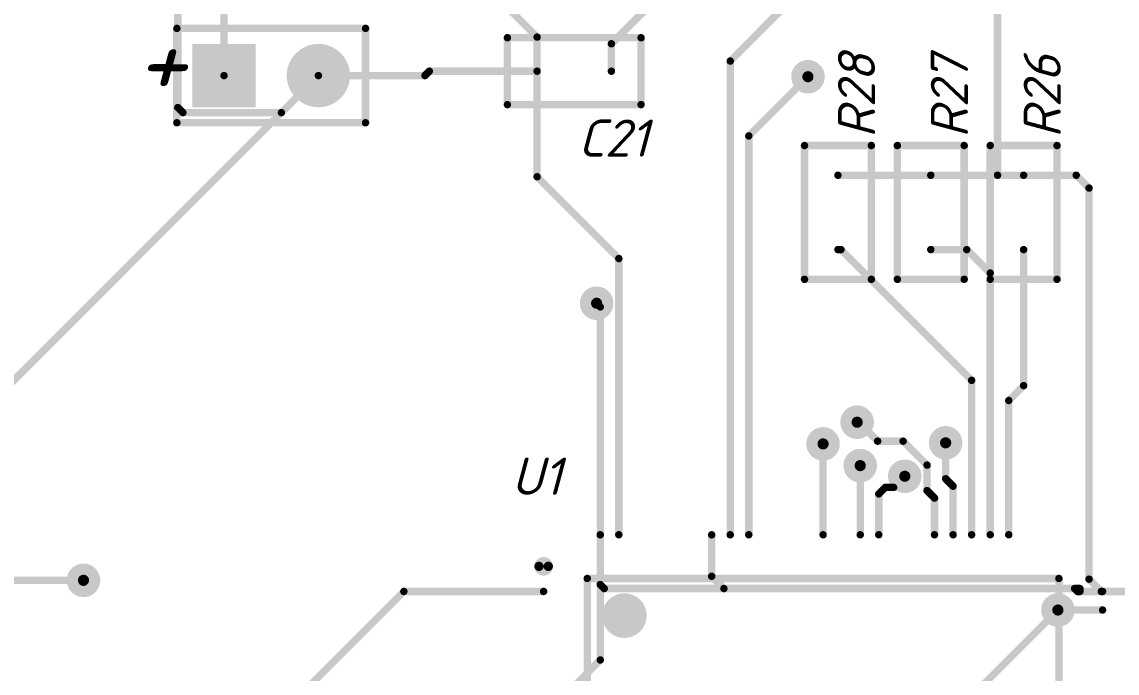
# Model space of a CAD drawing. Header units: millimetres. Extents: x -578 to 740, y 82 to 629.
# Drawn here: x 9.8 to 68.7, y 391.3 to 426.4 of the extents above; entities that cross this region are included whole.
import ezdxf

# ---------------------------------------------------------------- set-up
doc = ezdxf.new("R2010")
doc.units = ezdxf.units.MM
doc.header["$LTSCALE"] = 0.5
doc.layers.get('0').update_dxf_attribs({"lineweight": 60})
for name, color, linetype in [('BottomLayer', 5, 'Continuous'), ('BottomSolder', 6, 'Continuous'), ('MultiLayer', 9, 'Continuous'), ('PadHoleLayer', 156, 'Continuous'), ('TopOverlay', 2, 'Continuous')]:
    doc.layers.add(name, color=color, linetype=linetype)
doc.styles.get("Standard").update_dxf_attribs({"font": 'isocpeui.ttf', "width": 0.9})

# ---------------------------------------------------------------- blocks, each defined once
blk = doc.blocks.new('STM_LQFP100_L_8')
at = {"layer": 'TopOverlay', "color": 7}
for points, const_width in [([(-7.4, 6.675, 1), (-7.65, 6.675, 1)], 0.25), ([(-7.712, 6.675, 1), (-7.588, 6.675, 1)], 0.125), ([(-7.462, 6.675, 1), (-7.337, 6.675, 1)], 0.125), ([(-6.4, 6.35, 1), (-6.3, 6.35, 1)], 0.1), ([(-6.4, 6.35, 1), (-6.3, 6.35, 1)], 0.1), ([(6.3, 6.35, 1), (6.4, 6.35, 1)], 0.1), ([(6.3, 6.35, 1), (6.4, 6.35, 1)], 0.1), ([(-5.05, 5.35, 1), (-5.65, 5.35, 1)], 0.6), ([(-5.8, 5.35, 1), (-5.5, 5.35, 1)], 0.3), ([(-5.2, 5.35, 1), (-4.9, 5.35, 1)], 0.3), ([(-6.4, -6.35, 1), (-6.3, -6.35, 1)], 0.1), ([(-6.4, -6.35, 1), (-6.3, -6.35, 1)], 0.1), ([(6.3, -6.35, 1), (6.4, -6.35, 1)], 0.1), ([(6.3, -6.35, 1), (6.4, -6.35, 1)], 0.1)]:
    blk.add_lwpolyline(points, format="xyb", close=True, dxfattribs=dict(at, const_width=const_width))
at = {"layer": 'TopOverlay', "color": 7, "const_width": 0.2}
for points in [[(-6.35, 6.35), (6.35, 6.35)], [(-6.35, -6.35), (-6.35, 6.35)], [(6.35, -6.35), (6.35, 6.35)], [(-6.35, -6.35), (6.35, -6.35)]]:
    blk.add_lwpolyline(points, dxfattribs=at)
blk = doc.blocks.new('CH0805R_17')
at = {"layer": 'TopOverlay', "const_width": 0.2}
for points in [[(-1.8, 0.9), (-1.8, -0.9)], [(-1.8, 0.9), (1.8, 0.9)], [(1.8, 0.9), (1.8, -0.9)], [(-1.8, -0.9), (1.8, -0.9)]]:
    blk.add_lwpolyline(points, dxfattribs=at)
at = {"layer": 'TopOverlay', "const_width": 0.1}
for points in [[(-1.85, 0.9, 1), (-1.75, 0.9, 1)], [(-1.85, 0.9, 1), (-1.75, 0.9, 1)], [(1.75, 0.9, 1), (1.85, 0.9, 1)], [(1.75, 0.9, 1), (1.85, 0.9, 1)], [(-1.85, -0.9, 1), (-1.75, -0.9, 1)], [(-1.85, -0.9, 1), (-1.75, -0.9, 1)], [(1.75, -0.9, 1), (1.85, -0.9, 1)], [(1.75, -0.9, 1), (1.85, -0.9, 1)]]:
    blk.add_lwpolyline(points, format="xyb", close=True, dxfattribs=at)
blk = doc.blocks.new('CH0805R_18')
at = {"layer": 'TopOverlay', "const_width": 0.2}
for points in [[(-1.8, 0.9), (-1.8, -0.9)], [(-1.8, 0.9), (1.8, 0.9)], [(1.8, 0.9), (1.8, -0.9)], [(-1.8, -0.9), (1.8, -0.9)]]:
    blk.add_lwpolyline(points, dxfattribs=at)
at = {"layer": 'TopOverlay', "const_width": 0.1}
for points in [[(-1.85, 0.9, 1), (-1.75, 0.9, 1)], [(-1.85, 0.9, 1), (-1.75, 0.9, 1)], [(1.75, 0.9, 1), (1.85, 0.9, 1)], [(1.75, 0.9, 1), (1.85, 0.9, 1)], [(-1.85, -0.9, 1), (-1.75, -0.9, 1)], [(-1.85, -0.9, 1), (-1.75, -0.9, 1)], [(1.75, -0.9, 1), (1.85, -0.9, 1)], [(1.75, -0.9, 1), (1.85, -0.9, 1)]]:
    blk.add_lwpolyline(points, format="xyb", close=True, dxfattribs=at)
blk = doc.blocks.new('CH0805R_19')
at = {"layer": 'TopOverlay', "const_width": 0.2}
for points in [[(-1.8, 0.9), (-1.8, -0.9)], [(-1.8, 0.9), (1.8, 0.9)], [(1.8, 0.9), (1.8, -0.9)], [(-1.8, -0.9), (1.8, -0.9)]]:
    blk.add_lwpolyline(points, dxfattribs=at)
at = {"layer": 'TopOverlay', "const_width": 0.1}
for points in [[(-1.85, 0.9, 1), (-1.75, 0.9, 1)], [(-1.85, 0.9, 1), (-1.75, 0.9, 1)], [(1.75, 0.9, 1), (1.85, 0.9, 1)], [(1.75, 0.9, 1), (1.85, 0.9, 1)], [(-1.85, -0.9, 1), (-1.75, -0.9, 1)], [(-1.85, -0.9, 1), (-1.75, -0.9, 1)], [(1.75, -0.9, 1), (1.85, -0.9, 1)], [(1.75, -0.9, 1), (1.85, -0.9, 1)]]:
    blk.add_lwpolyline(points, format="xyb", close=True, dxfattribs=at)
blk = doc.blocks.new('B_______47')
at = {"layer": 'BottomLayer', "const_width": 0.75}
blk.add_lwpolyline([(5.435, -0.818, 1), (6.185, -0.818, 1)], format="xyb", close=True, dxfattribs=at)
at = {"layer": 'BottomLayer'}
blk.add_solid([(2.52, -1.568), (4.02, -1.568), (2.52, -0.068), (4.02, -0.068)], dxfattribs=at)
at = {"layer": 'BottomSolder', "const_width": 0.852}
blk.add_lwpolyline([(5.384, -0.818, 1), (6.236, -0.818, 1)], format="xyb", close=True, dxfattribs=at)
at = {"layer": 'BottomSolder'}
blk.add_solid([(2.418, -1.67), (4.122, -1.67), (2.418, 0.034), (4.122, 0.034)], dxfattribs=at)
at = {"layer": 'MultiLayer', "const_width": 0.75}
blk.add_lwpolyline([(5.435, -0.818, 1), (6.185, -0.818, 1)], format="xyb", close=True, dxfattribs=at)
at = {"layer": 'MultiLayer'}
blk.add_solid([(2.52, -1.568), (4.02, -1.568), (2.52, -0.068), (4.02, -0.068)], dxfattribs=at)
at = {"layer": 'PadHoleLayer', "const_width": 0.45}
for points in [[(3.045, -0.818, 1), (3.495, -0.818, 1)], [(5.585, -0.818, 1), (6.035, -0.818, 1)]]:
    blk.add_lwpolyline(points, format="xyb", close=True, dxfattribs=at)
at = {"layer": 'TopOverlay', "const_width": 0.2}
for points in [[(2, 0.452), (7.08, 0.452)], [(2, -2.088), (2, 0.452)], [(7.08, -2.088), (7.08, 0.452)], [(2, -2.088), (7.08, -2.088)]]:
    blk.add_lwpolyline(points, dxfattribs=at)
at = {"layer": 'TopOverlay', "const_width": 0.1}
for points in [[(1.95, 0.452, 1), (2.05, 0.452, 1)], [(1.95, 0.452, 1), (2.05, 0.452, 1)], [(7.03, 0.452, 1), (7.13, 0.452, 1)], [(7.03, 0.452, 1), (7.13, 0.452, 1)], [(1.95, -2.088, 1), (2.05, -2.088, 1)], [(1.95, -2.088, 1), (2.05, -2.088, 1)], [(7.03, -2.088, 1), (7.13, -2.088, 1)], [(7.03, -2.088, 1), (7.13, -2.088, 1)]]:
    blk.add_lwpolyline(points, format="xyb", close=True, dxfattribs=at)
at = {"layer": 'TopOverlay'}
blk.add_text('+', height=2, dxfattribs=at).set_placement((0.87, -1.395))
blk = doc.blocks.new('CH0805C_58')
at = {"layer": 'TopOverlay', "const_width": 0.2}
for points in [[(-1.8, 0.9), (-1.8, -0.9)], [(1.8, 0.9), (-1.8, 0.9)], [(1.8, 0.9), (1.8, -0.9)], [(1.8, -0.9), (-1.8, -0.9)]]:
    blk.add_lwpolyline(points, dxfattribs=at)
at = {"layer": 'TopOverlay', "const_width": 0.1}
for points in [[(-1.85, 0.9, 1), (-1.75, 0.9, 1)], [(-1.85, 0.9, 1), (-1.75, 0.9, 1)], [(1.75, 0.9, 1), (1.85, 0.9, 1)], [(1.75, 0.9, 1), (1.85, 0.9, 1)], [(-1.85, -0.9, 1), (-1.75, -0.9, 1)], [(-1.85, -0.9, 1), (-1.75, -0.9, 1)], [(1.75, -0.9, 1), (1.85, -0.9, 1)], [(1.75, -0.9, 1), (1.85, -0.9, 1)]]:
    blk.add_lwpolyline(points, format="xyb", close=True, dxfattribs=at)

msp = doc.modelspace()

# ---------------------------------------------------------------- linework, layer by layer
at = {"const_width": 0.4}
for points in [[(18.162, 421.743), (18.162, 445.855)], [(62.307, 418.099), (62.307, 439.353)], [(47.912, 424.246), (55.652, 431.987)], [(20.652, 423.463), (20.652, 430.107)], [(32.712, 430.335), (37.512, 425.535)], [(41.512, 425.175), (46.186, 429.849)], [(37.512, 423.699), (37.512, 425.535)], [(41.512, 423.699), (41.512, 425.175)], [(47.912, 398.749), (47.912, 424.246)], [(23.74, 421.471), (25.732, 423.463)], [(25.732, 423.463), (31.472, 423.463)], [(31.472, 423.463), (31.708, 423.699)], [(31.708, 423.699), (37.512, 423.699)], [(37.512, 418.017), (37.512, 423.699)], [(48.912, 420.217), (52.096, 423.402)], [(18.162, 421.743), (18.434, 421.471)], [(7.712, 405.443), (23.74, 421.471)], [(18.434, 421.471), (23.74, 421.471)], [(48.912, 398.749), (48.912, 420.217)], [(37.512, 418.017), (41.912, 413.617)], [(53.712, 418.099), (58.712, 418.099)], [(58.712, 418.099), (62.307, 418.099)], [(62.307, 418.099), (63.712, 418.099)], [(63.712, 418.099), (66.543, 418.099)], [(66.543, 418.099), (67.235, 417.407)], [(67.235, 396.36), (67.235, 417.407)], [(53.712, 414.099), (53.874, 414.099)], [(53.874, 414.099), (60.912, 407.062)], [(58.712, 414.099), (60.648, 414.099)], [(60.648, 414.099), (61.912, 412.835)], [(63.712, 406.777), (63.712, 414.099)], [(41.912, 398.749), (41.912, 413.617)], [(61.912, 398.749), (61.912, 412.835)], [(40.717, 411.21), (40.912, 411.015)], [(40.912, 398.749), (40.912, 411.015)], [(60.912, 398.749), (60.912, 407.062)], [(62.912, 405.977), (63.712, 406.777)], [(62.912, 398.749), (62.912, 405.977)], [(54.746, 404.809), (54.828, 404.809)], [(54.828, 404.809), (55.849, 403.788)], [(52.912, 398.749), (52.912, 403.641)], [(55.849, 403.788), (57.223, 403.788)], [(57.223, 403.788), (58.512, 402.499)], [(59.512, 401.763), (59.512, 403.699)], [(54.912, 398.749), (54.912, 402.472)], [(58.512, 401.126), (58.512, 402.499)], [(59.512, 401.763), (59.912, 401.363)], [(55.912, 400.953), (56.258, 401.299)], [(55.912, 398.749), (55.912, 400.953)], [(56.258, 401.299), (56.712, 401.299)], [(58.512, 401.126), (58.912, 400.726)], [(59.912, 398.749), (59.912, 401.363)], [(58.912, 398.749), (58.912, 400.726)], [(40.912, 396.071), (40.912, 398.749)], [(46.912, 396.515), (46.912, 398.749)], [(7.712, 396.299), (13.082, 396.299)], [(46.912, 396.515), (47.57, 395.857)], [(67.235, 396.36), (67.895, 395.699)], [(11.135, 376.499), (30.335, 395.699)], [(30.335, 395.699), (37.862, 395.699)], [(40.912, 392.011), (40.912, 396.071)], [(40.912, 396.071), (41.126, 395.857)], [(41.126, 395.857), (47.57, 395.857)], [(47.57, 395.857), (66.454, 395.857)], [(66.454, 395.857), (66.741, 395.857)], [(66.454, 395.857), (66.612, 395.699)], [(66.612, 395.699), (66.741, 395.699)], [(66.741, 395.699), (66.741, 395.857)], [(66.741, 395.699), (67.895, 395.699)], [(67.895, 395.699), (67.962, 395.699)], [(67.962, 395.699), (78.734, 395.699)], [(46.558, 375.699), (65.558, 394.7)], [(65.558, 394.7), (67.962, 394.699)], [(65.558, 394.699), (65.558, 394.7)], [(65.558, 394.699), (67.962, 394.699)], [(39.6, 390.699), (40.912, 392.011)]]:
    msp.add_lwpolyline(points, dxfattribs=at)
for points, const_width in [([(37.412, 425.535, 1), (37.612, 425.535, 1)], 0.2), ([(37.412, 425.535, 1), (37.612, 425.535, 1)], 0.2), ([(41.412, 425.175, 1), (41.612, 425.175, 1)], 0.2), ([(41.412, 425.175, 1), (41.612, 425.175, 1)], 0.2), ([(47.812, 424.246, 1), (48.012, 424.246, 1)], 0.2), ([(47.812, 424.246, 1), (48.012, 424.246, 1)], 0.2), ([(51.645, 423.402, 1), (52.548, 423.402, 1)], 0.903), ([(51.746, 423.402, 1), (52.446, 423.402, 1)], 0.7), ([(20.552, 423.463, 1), (20.752, 423.463, 1)], 0.2), ([(25.632, 423.463, 1), (25.832, 423.463, 1)], 0.2), ([(25.632, 423.463, 1), (25.832, 423.463, 1)], 0.2), ([(31.372, 423.463, 1), (31.572, 423.463, 1)], 0.2), ([(31.372, 423.463, 1), (31.572, 423.463, 1)], 0.2), ([(31.608, 423.699, 1), (31.808, 423.699, 1)], 0.2), ([(31.608, 423.699, 1), (31.808, 423.699, 1)], 0.2), ([(37.412, 423.699, 1), (37.612, 423.699, 1)], 0.2), ([(37.412, 423.699, 1), (37.612, 423.699, 1)], 0.2), ([(37.412, 423.699, 1), (37.612, 423.699, 1)], 0.2), ([(41.412, 423.699, 1), (41.612, 423.699, 1)], 0.2), ([(51.946, 423.402, 1), (52.246, 423.402, 1)], 0.3), ([(51.996, 423.402, 1), (52.196, 423.402, 1)], 0.2), ([(18.062, 421.743, 1), (18.262, 421.743, 1)], 0.2), ([(18.062, 421.743, 1), (18.262, 421.743, 1)], 0.2), ([(18.334, 421.471, 1), (18.534, 421.471, 1)], 0.2), ([(18.334, 421.471, 1), (18.534, 421.471, 1)], 0.2), ([(23.64, 421.471, 1), (23.84, 421.471, 1)], 0.2), ([(23.64, 421.471, 1), (23.84, 421.471, 1)], 0.2), ([(23.64, 421.471, 1), (23.84, 421.471, 1)], 0.2), ([(48.812, 420.217, 1), (49.012, 420.217, 1)], 0.2), ([(48.812, 420.217, 1), (49.012, 420.217, 1)], 0.2), ([(37.412, 418.017, 1), (37.612, 418.017, 1)], 0.2), ([(37.412, 418.017, 1), (37.612, 418.017, 1)], 0.2), ([(53.612, 418.099, 1), (53.812, 418.099, 1)], 0.2), ([(58.612, 418.099, 1), (58.812, 418.099, 1)], 0.2), ([(58.612, 418.099, 1), (58.812, 418.099, 1)], 0.2), ([(62.207, 418.099, 1), (62.407, 418.099, 1)], 0.2), ([(62.207, 418.099, 1), (62.407, 418.099, 1)], 0.2), ([(62.207, 418.099, 1), (62.407, 418.099, 1)], 0.2), ([(63.612, 418.099, 1), (63.812, 418.099, 1)], 0.2), ([(63.612, 418.099, 1), (63.812, 418.099, 1)], 0.2), ([(66.443, 418.099, 1), (66.643, 418.099, 1)], 0.2), ([(66.443, 418.099, 1), (66.643, 418.099, 1)], 0.2), ([(67.135, 417.407, 1), (67.335, 417.407, 1)], 0.2), ([(67.135, 417.407, 1), (67.335, 417.407, 1)], 0.2), ([(53.612, 414.099, 1), (53.812, 414.099, 1)], 0.2), ([(53.774, 414.099, 1), (53.974, 414.099, 1)], 0.2), ([(53.774, 414.099, 1), (53.974, 414.099, 1)], 0.2), ([(58.612, 414.099, 1), (58.812, 414.099, 1)], 0.2), ([(60.548, 414.099, 1), (60.748, 414.099, 1)], 0.2), ([(60.548, 414.099, 1), (60.748, 414.099, 1)], 0.2), ([(63.612, 414.099, 1), (63.812, 414.099, 1)], 0.2), ([(41.812, 413.617, 1), (42.012, 413.617, 1)], 0.2), ([(41.812, 413.617, 1), (42.012, 413.617, 1)], 0.2), ([(61.812, 412.835, 1), (62.012, 412.835, 1)], 0.2), ([(61.812, 412.835, 1), (62.012, 412.835, 1)], 0.2), ([(40.266, 411.21, 1), (41.169, 411.21, 1)], 0.903), ([(40.367, 411.21, 1), (41.067, 411.21, 1)], 0.7), ([(40.567, 411.21, 1), (40.867, 411.21, 1)], 0.3), ([(40.617, 411.21, 1), (40.817, 411.21, 1)], 0.2), ([(40.812, 411.015, 1), (41.012, 411.015, 1)], 0.2), ([(40.812, 411.015, 1), (41.012, 411.015, 1)], 0.2), ([(60.812, 407.062, 1), (61.012, 407.062, 1)], 0.2), ([(60.812, 407.062, 1), (61.012, 407.062, 1)], 0.2), ([(63.612, 406.777, 1), (63.812, 406.777, 1)], 0.2), ([(63.612, 406.777, 1), (63.812, 406.777, 1)], 0.2), ([(62.812, 405.977, 1), (63.012, 405.977, 1)], 0.2), ([(62.812, 405.977, 1), (63.012, 405.977, 1)], 0.2), ([(54.294, 404.809, 1), (55.198, 404.809, 1)], 0.903), ([(54.396, 404.809, 1), (55.096, 404.809, 1)], 0.7), ([(54.596, 404.809, 1), (54.896, 404.809, 1)], 0.3), ([(54.646, 404.809, 1), (54.846, 404.809, 1)], 0.2), ([(54.728, 404.809, 1), (54.928, 404.809, 1)], 0.2), ([(54.728, 404.809, 1), (54.928, 404.809, 1)], 0.2), ([(59.06, 403.699, 1), (59.963, 403.699, 1)], 0.903), ([(52.46, 403.641, 1), (53.363, 403.641, 1)], 0.903), ([(52.562, 403.641, 1), (53.262, 403.641, 1)], 0.7), ([(59.162, 403.699, 1), (59.862, 403.699, 1)], 0.7), ([(52.762, 403.641, 1), (53.062, 403.641, 1)], 0.3), ([(52.812, 403.641, 1), (53.012, 403.641, 1)], 0.2), ([(55.749, 403.788, 1), (55.949, 403.788, 1)], 0.2), ([(55.749, 403.788, 1), (55.949, 403.788, 1)], 0.2), ([(57.123, 403.788, 1), (57.323, 403.788, 1)], 0.2), ([(57.123, 403.788, 1), (57.323, 403.788, 1)], 0.2), ([(59.362, 403.699, 1), (59.662, 403.699, 1)], 0.3), ([(59.412, 403.699, 1), (59.612, 403.699, 1)], 0.2), ([(54.46, 402.472, 1), (55.363, 402.472, 1)], 0.903), ([(54.562, 402.472, 1), (55.262, 402.472, 1)], 0.7), ([(54.762, 402.472, 1), (55.062, 402.472, 1)], 0.3), ([(54.812, 402.472, 1), (55.012, 402.472, 1)], 0.2), ([(56.86, 401.899, 1), (57.763, 401.899, 1)], 0.903), ([(56.962, 401.899, 1), (57.662, 401.899, 1)], 0.7), ([(58.412, 402.499, 1), (58.612, 402.499, 1)], 0.2), ([(58.412, 402.499, 1), (58.612, 402.499, 1)], 0.2), ([(57.162, 401.899, 1), (57.462, 401.899, 1)], 0.3), ([(59.412, 401.763, 1), (59.612, 401.763, 1)], 0.2), ([(59.412, 401.763, 1), (59.612, 401.763, 1)], 0.2), ([(55.812, 400.953, 1), (56.012, 400.953, 1)], 0.2), ([(55.812, 400.953, 1), (56.012, 400.953, 1)], 0.2), ([(56.158, 401.299, 1), (56.358, 401.299, 1)], 0.2), ([(56.158, 401.299, 1), (56.358, 401.299, 1)], 0.2), ([(56.612, 401.299, 1), (56.812, 401.299, 1)], 0.2), ([(58.412, 401.126, 1), (58.612, 401.126, 1)], 0.2), ([(58.412, 401.126, 1), (58.612, 401.126, 1)], 0.2), ([(59.812, 401.363, 1), (60.012, 401.363, 1)], 0.2), ([(59.812, 401.363, 1), (60.012, 401.363, 1)], 0.2), ([(58.812, 400.726, 1), (59.012, 400.726, 1)], 0.2), ([(58.812, 400.726, 1), (59.012, 400.726, 1)], 0.2), ([(40.812, 398.749, 1), (41.012, 398.749, 1)], 0.2), ([(40.812, 398.749, 1), (41.012, 398.749, 1)], 0.2), ([(41.812, 398.749, 1), (42.012, 398.749, 1)], 0.2), ([(46.812, 398.749, 1), (47.012, 398.749, 1)], 0.2), ([(47.812, 398.749, 1), (48.012, 398.749, 1)], 0.2), ([(48.812, 398.749, 1), (49.012, 398.749, 1)], 0.2), ([(52.812, 398.749, 1), (53.012, 398.749, 1)], 0.2), ([(54.812, 398.749, 1), (55.012, 398.749, 1)], 0.2), ([(55.812, 398.749, 1), (56.012, 398.749, 1)], 0.2), ([(58.812, 398.749, 1), (59.012, 398.749, 1)], 0.2), ([(59.812, 398.749, 1), (60.012, 398.749, 1)], 0.2), ([(60.812, 398.749, 1), (61.012, 398.749, 1)], 0.2), ([(61.812, 398.749, 1), (62.012, 398.749, 1)], 0.2), ([(62.812, 398.749, 1), (63.012, 398.749, 1)], 0.2), ([(12.63, 396.299, 1), (13.534, 396.299, 1)], 0.903), ([(12.732, 396.299, 1), (13.432, 396.299, 1)], 0.7), ([(12.932, 396.299, 1), (13.232, 396.299, 1)], 0.3), ([(12.982, 396.299, 1), (13.182, 396.299, 1)], 0.2), ([(46.812, 396.515, 1), (47.012, 396.515, 1)], 0.2), ([(46.812, 396.515, 1), (47.012, 396.515, 1)], 0.2), ([(67.135, 396.36, 1), (67.335, 396.36, 1)], 0.2), ([(67.135, 396.36, 1), (67.335, 396.36, 1)], 0.2), ([(30.235, 395.699, 1), (30.435, 395.699, 1)], 0.2), ([(30.235, 395.699, 1), (30.435, 395.699, 1)], 0.2), ([(37.762, 395.699, 1), (37.962, 395.699, 1)], 0.2), ([(40.812, 396.071, 1), (41.012, 396.071, 1)], 0.2), ([(40.812, 396.071, 1), (41.012, 396.071, 1)], 0.2), ([(40.812, 396.071, 1), (41.012, 396.071, 1)], 0.2), ([(41.026, 395.857, 1), (41.226, 395.857, 1)], 0.2), ([(41.026, 395.857, 1), (41.226, 395.857, 1)], 0.2), ([(47.47, 395.857, 1), (47.67, 395.857, 1)], 0.2), ([(47.47, 395.857, 1), (47.67, 395.857, 1)], 0.2), ([(47.47, 395.857, 1), (47.67, 395.857, 1)], 0.2), ([(66.354, 395.857, 1), (66.554, 395.857, 1)], 0.2), ([(66.354, 395.857, 1), (66.554, 395.857, 1)], 0.2), ([(66.354, 395.857, 1), (66.554, 395.857, 1)], 0.2), ([(66.512, 395.699, 1), (66.712, 395.699, 1)], 0.2), ([(66.512, 395.699, 1), (66.712, 395.699, 1)], 0.2), ([(66.641, 395.857, 1), (66.841, 395.857, 1)], 0.2), ([(66.641, 395.857, 1), (66.841, 395.857, 1)], 0.2), ([(66.641, 395.699, 1), (66.841, 395.699, 1)], 0.2), ([(66.641, 395.699, 1), (66.841, 395.699, 1)], 0.2), ([(66.641, 395.699, 1), (66.841, 395.699, 1)], 0.2), ([(67.795, 395.699, 1), (67.995, 395.699, 1)], 0.2), ([(67.795, 395.699, 1), (67.995, 395.699, 1)], 0.2), ([(67.795, 395.699, 1), (67.995, 395.699, 1)], 0.2), ([(67.862, 395.699, 1), (68.062, 395.699, 1)], 0.2), ([(67.862, 395.699, 1), (68.062, 395.699, 1)], 0.2), ([(65.107, 394.7, 1), (66.01, 394.7, 1)], 0.903), ([(65.208, 394.7, 1), (65.908, 394.7, 1)], 0.7), ([(65.408, 394.7, 1), (65.708, 394.7, 1)], 0.3), ([(65.458, 394.7, 1), (65.658, 394.7, 1)], 0.2), ([(65.458, 394.7, 1), (65.658, 394.7, 1)], 0.2), ([(65.458, 394.7, 1), (65.658, 394.7, 1)], 0.2), ([(65.458, 394.699, 1), (65.658, 394.699, 1)], 0.2), ([(65.458, 394.699, 1), (65.658, 394.699, 1)], 0.2), ([(67.862, 394.699, 1), (68.062, 394.699, 1)], 0.2), ([(67.862, 394.699, 1), (68.062, 394.699, 1)], 0.2), ([(40.812, 392.011, 1), (41.012, 392.011, 1)], 0.2), ([(40.812, 392.011, 1), (41.012, 392.011, 1)], 0.2)]:
    msp.add_lwpolyline(points, format="xyb", close=True, dxfattribs=dict(const_width=const_width))

# ---------------------------------------------------------------- block references
at = {"xscale": 2, "yscale": 2, "zscale": 2}
for name, p in [('B_______47', (14.112, 425.099)), ('STM_LQFP100_L_8', (52.912, 383.699))]:
    msp.add_blockref(name, p, dxfattribs=at)
for name, p, rotation in [('CH0805C_58', (39.512, 423.699), 180), ('CH0805R_17', (53.712, 416.099), 90), ('CH0805R_18', (58.712, 416.099), 90), ('CH0805R_19', (63.712, 416.099), 90)]:
    msp.add_blockref(name, p, dxfattribs=dict(at, rotation=rotation))

# ---------------------------------------------------------------- texts
for s, p in [('R28', (55.712, 420.099)), ('R27', (60.712, 420.099)), ('R26', (65.712, 420.099))]:
    msp.add_text(s, height=2, rotation=90).set_placement(p)
for s, p in [('C21', (39.712, 419.099)), ('U1', (36.112, 400.899))]:
    msp.add_text(s, height=2).set_placement(p)

doc.saveas('drawing.dxf')
